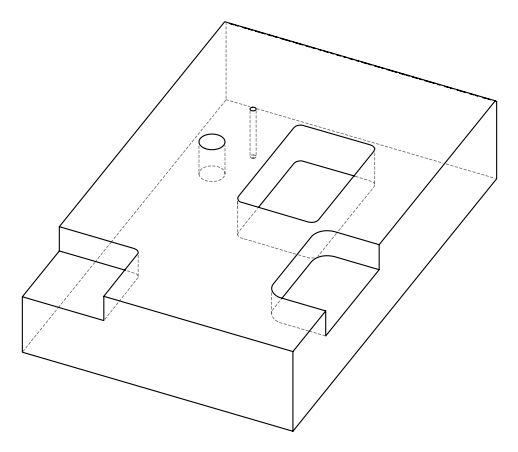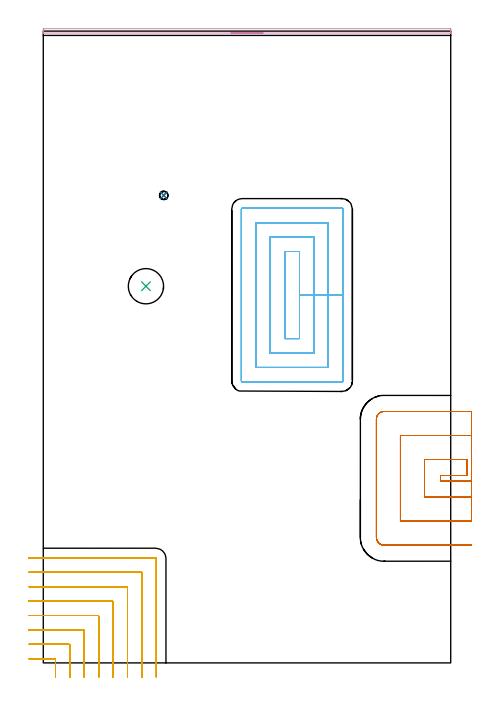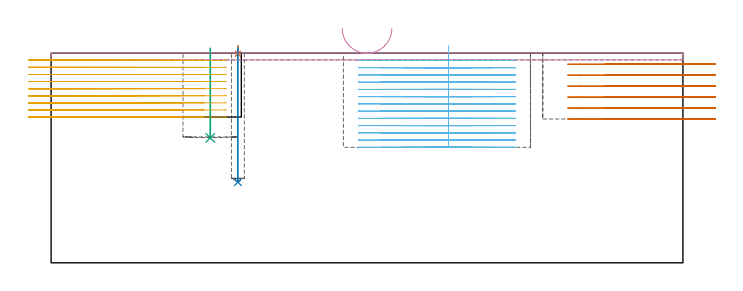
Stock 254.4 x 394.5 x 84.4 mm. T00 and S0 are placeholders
(PLAN: 7 operations, 5 tool changes, 52.2 min)
(1 SPOT_DRILL | STEP1POCKET | NXT0321_9005460120000 | 0.03 min | 1 mm3)
(2 DRILL_BLIND_HOLE_INTO_CENTER | STEP1POCKET | UGT0301_447 | 0.22 min | 1064 mm3)
(3 INDEXABLE_INSERT_DRILL_BLIND_HOLE_FROM_SOLID | STEP1POCKET_1 | NXT0302_015 | 0.15 min | 12849 mm3)
(4 AREA_MILL | FG_CHAMFER_SURFACE | UGT0205_001 | 2.19 min | 925 mm3)
(5 MILL_CORNER_NOTCH_RECTANGULAR | CORNER_NOTCH_RECTANGULAR | NXT0201_011 | Follow Part, ap 3, ae 75% | 14.78 min | 140726 mm3)
(6 MILL_RECTANGULAR_POCKET | POCKET_RECTANGULAR_STRAIGHT | NXT0201_011 | Follow Part, ap 3, ae 75% | 26.42 min | 342242 mm3)
(7 MILL_SLOT | SLOT_PARTIAL_RECTANGULAR | UGT0201_136 | Follow Part, ap 5, ae 75% | 8.44 min | 152239 mm3)
(TOOL NXT0321_9005460120000 | NC Spot Drill, 142deg, 12mm, Carbide, Uncoated | D12 PA142 FL30 Z2)
(TOOL UGT0301_447 | Carbide Drill 5.2 mm | D5.2 PA118 FL52 Z2)
(TOOL NXT0302_015 | Index. Insert Drill 22mm [880-D2200L25-03] | D22 PA176 FL66 Z2)
(TOOL UGT0205_001 | Chamfer Mill 20 x 3 x 45 deg. | D20 FL50 Z2)
(TOOL NXT0201_011 | ENDMILL 12mm [2P460-1200-NA 1630] | D12 FL38 Z6)
(TOOL UGT0201_136 | Carbide End Mill 20.0 | D20 FL30 Z4)
(OP 1 SPOT_DRILL)
G17 G21 G94 G90
T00 M6
G54
G17 G0 G90 X75.2 Y291.9 S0 M3
G43 Z94.4 H0
G94 G81 G98 Z84.176 F250. R87.4
G80
M5
M2
(OP 2 DRILL_BLIND_HOLE_INTO_CENTER)
G17 G21 G94 G90
T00 M6
G54
G17 G0 G90 X75.2 Y291.9 S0 M3
G43 Z94.4 H0
G94 G81 G98 Z32.5 F250. R86.4
G80
M5
M2
(OP 3 INDEXABLE_INSERT_DRILL_BLIND_HOLE_FROM_SOLID)
G17 G21 G94 G90
T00 M6
G54
G17 G0 G90 X64.1 Y235.2 S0 M3
G43 Z94.4 H1
G94 G81 G98 Z50.3 F250. R86.4
G80
M5
M2
(OP 4 AREA_MILL)
G17 G21 G94 G90
T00 M6
G54
G17 G0 G90 X137.2 Y393.3 S1061 M3
G43 Z94.4 H0
G94 G1 X137.162 Z93.528 F250.
X137.048 Z92.663
X136.859 Z91.812
X136.597 Z90.98
X136.263 Z90.174
X135.86 Z89.4
X135.392 Z88.664
X134.86 Z87.972
X134.271 Z87.329
X133.628 Z86.739
X132.936 Z86.208
X132.2 Z85.74
X131.426 Z85.337
X130.62 Z85.003
X129.788 Z84.741
X128.936 Z84.552
X128.072 Z84.438
X127.2 Z84.4
X0.148
X0.008 Y393.302 Z84.388
X0. Y393.309 Z84.382
Y393.609 Z84.09
Y394.065 Z83.634
Y394.65 Z83.045
Y395.825 Z81.872
X0.002 Y395.991 Z81.705
X0.148 Y396. Z81.7
X254.043
X254.252 Y395.997 Z81.703
X254.398 Y395.991 Z81.706
X254.4 Y395.825 Z81.872
Y394.65 Z83.045
Y394.065 Z83.634
Y393.61 Z84.089
Y393.309 Z84.382
X254.392 Y393.302 Z84.388
X254.252 Y393.3 Z84.4
X127.2
X126.328 Z84.438
X125.464 Z84.552
X124.612 Z84.741
X123.78 Z85.003
X122.974 Z85.337
X122.2 Z85.74
X121.464 Z86.208
X120.772 Z86.739
X120.129 Z87.329
X119.54 Z87.972
X119.008 Z88.664
X118.54 Z89.4
X118.137 Z90.174
X117.803 Z90.98
X117.541 Z91.812
X117.352 Z92.663
X117.238 Z93.528
X117.2 Z94.4
M5
M2
(OP 5 MILL_CORNER_NOTCH_RECTANGULAR)
G17 G21 G94 G90
T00 M6
G54
G17 G0 G90 X7.6 Y-9. S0 M3
G43 Z94.4 H1
Z81.544
G94 G1 Y-6. F250.
Y2.005 F500.
G3 X7.005 Y2.6 R0.6
G1 X-6.
X-9. F250.
G0 Z94.4
X16.6 Y-9.
Z81.544
G1 Y-6.
Y11.005 F500.
G3 X16.005 Y11.6 R0.6
G1 X-6.
X-9. F250.
G0 Z94.4
X25.6 Y-9.
Z81.544
G1 Y-6.
Y20.004 F500.
G3 X25.004 Y20.6 R0.6
G1 X-6.
X-9. F250.
G0 Z94.4
X34.6 Y-9.
Z81.544
G1 Y-6.
Y29.004 F500.
G3 X34.004 Y29.6 R0.6
G1 X-6.
X-9. F250.
G0 Z94.4
X43.6 Y-9.
Z81.544
G1 Y-6.
Y38.004 F500.
G3 X43.004 Y38.6 R0.6
G1 X-6.
X-9. F250.
G0 Z94.4
X52.6 Y-9.
Z81.544
G1 Y-6.
Y47.004 F500.
G3 X52.004 Y47.6 R0.6
G1 X-6.
X-9. F250.
G0 Z94.4
X61.6 Y-9.
Z81.544
G1 Y-6.
Y56.004 F500.
G3 X61.004 Y56.6 R0.6
G1 X-6.
X-9. F250.
G0 Z94.4
X70.6 Y-9.
Z81.544
G1 Y-6.
Y65.004 F500.
G3 X70.004 Y65.6 R0.6
G1 X-6.
X-9. F250.
G0 Z94.4
X7.6 Y-9.
Z78.689
G1 Y-6.
Y2.005 F500.
G3 X7.005 Y2.6 R0.6
G1 X-6.
X-9. F250.
G0 Z94.4
X16.6 Y-9.
Z78.689
G1 Y-6.
Y11.005 F500.
G3 X16.005 Y11.6 R0.6
G1 X-6.
X-9. F250.
G0 Z94.4
X25.6 Y-9.
Z78.689
G1 Y-6.
Y20.004 F500.
G3 X25.004 Y20.6 R0.6
G1 X-6.
X-9. F250.
G0 Z94.4
X34.6 Y-9.
Z78.689
G1 Y-6.
Y29.004 F500.
G3 X34.004 Y29.6 R0.6
G1 X-6.
X-9. F250.
G0 Z94.4
X43.6 Y-9.
Z78.689
G1 Y-6.
Y38.004 F500.
G3 X43.004 Y38.6 R0.6
G1 X-6.
X-9. F250.
G0 Z94.4
X52.6 Y-9.
Z78.689
G1 Y-6.
Y47.004 F500.
G3 X52.004 Y47.6 R0.6
G1 X-6.
X-9. F250.
G0 Z94.4
X61.6 Y-9.
Z78.689
G1 Y-6.
Y56.004 F500.
G3 X61.004 Y56.6 R0.6
G1 X-6.
X-9. F250.
G0 Z94.4
X70.6 Y-9.
Z78.689
G1 Y-6.
Y65.004 F500.
G3 X70.004 Y65.6 R0.6
G1 X-6.
X-9. F250.
G0 Z94.4
X7.6 Y-9.
Z75.833
G1 Y-6.
Y2.005 F500.
G3 X7.005 Y2.6 R0.6
G1 X-6.
X-9. F250.
G0 Z94.4
X16.6 Y-9.
Z75.833
G1 Y-6.
Y11.005 F500.
G3 X16.005 Y11.6 R0.6
G1 X-6.
X-9. F250.
G0 Z94.4
X25.6 Y-9.
Z75.833
G1 Y-6.
Y20.004 F500.
G3 X25.004 Y20.6 R0.6
G1 X-6.
X-9. F250.
G0 Z94.4
X34.6 Y-9.
Z75.833
G1 Y-6.
Y29.004 F500.
G3 X34.004 Y29.6 R0.6
G1 X-6.
X-9. F250.
G0 Z94.4
X43.6 Y-9.
Z75.833
G1 Y-6.
Y38.004 F500.
G3 X43.004 Y38.6 R0.6
G1 X-6.
X-9. F250.
G0 Z94.4
X52.6 Y-9.
Z75.833
G1 Y-6.
Y47.004 F500.
G3 X52.004 Y47.6 R0.6
G1 X-6.
X-9. F250.
G0 Z94.4
X61.6 Y-9.
Z75.833
G1 Y-6.
Y56.004 F500.
G3 X61.004 Y56.6 R0.6
G1 X-6.
X-9. F250.
G0 Z94.4
X70.6 Y-9.
Z75.833
G1 Y-6.
Y65.004 F500.
G3 X70.004 Y65.6 R0.6
G1 X-6.
X-9. F250.
G0 Z94.4
X7.6 Y-9.
Z72.978
G1 Y-6.
Y2.005 F500.
G3 X7.005 Y2.6 R0.6
G1 X-6.
X-9. F250.
G0 Z94.4
X16.6 Y-9.
Z72.978
G1 Y-6.
Y11.005 F500.
G3 X16.005 Y11.6 R0.6
G1 X-6.
X-9. F250.
G0 Z94.4
X25.6 Y-9.
Z72.978
G1 Y-6.
Y20.004 F500.
G3 X25.004 Y20.6 R0.6
G1 X-6.
X-9. F250.
G0 Z94.4
X34.6 Y-9.
Z72.978
G1 Y-6.
Y29.004 F500.
G3 X34.004 Y29.6 R0.6
G1 X-6.
X-9. F250.
G0 Z94.4
X43.6 Y-9.
Z72.978
G1 Y-6.
Y38.004 F500.
G3 X43.004 Y38.6 R0.6
G1 X-6.
X-9. F250.
G0 Z94.4
X52.6 Y-9.
Z72.978
G1 Y-6.
Y47.004 F500.
G3 X52.004 Y47.6 R0.6
G1 X-6.
X-9. F250.
G0 Z94.4
X61.6 Y-9.
Z72.978
G1 Y-6.
Y56.004 F500.
G3 X61.004 Y56.6 R0.6
G1 X-6.
X-9. F250.
G0 Z94.4
X70.6 Y-9.
Z72.978
G1 Y-6.
Y65.004 F500.
G3 X70.004 Y65.6 R0.6
G1 X-6.
X-9. F250.
G0 Z94.4
X7.6 Y-9.
Z70.122
G1 Y-6.
Y2.005 F500.
G3 X7.005 Y2.6 R0.6
G1 X-6.
X-9. F250.
G0 Z94.4
X16.6 Y-9.
Z70.122
G1 Y-6.
Y11.005 F500.
G3 X16.005 Y11.6 R0.6
G1 X-6.
X-9. F250.
G0 Z94.4
X25.6 Y-9.
Z70.122
G1 Y-6.
Y20.004 F500.
G3 X25.004 Y20.6 R0.6
G1 X-6.
X-9. F250.
G0 Z94.4
X34.6 Y-9.
Z70.122
G1 Y-6.
Y29.004 F500.
G3 X34.004 Y29.6 R0.6
G1 X-6.
X-9. F250.
G0 Z94.4
X43.6 Y-9.
Z70.122
G1 Y-6.
Y38.004 F500.
G3 X43.004 Y38.6 R0.6
G1 X-6.
X-9. F250.
G0 Z94.4
X52.6 Y-9.
Z70.122
G1 Y-6.
Y47.004 F500.
G3 X52.004 Y47.6 R0.6
G1 X-6.
X-9. F250.
G0 Z94.4
X61.6 Y-9.
Z70.122
G1 Y-6.
Y56.004 F500.
G3 X61.004 Y56.6 R0.6
G1 X-6.
X-9. F250.
G0 Z94.4
X70.6 Y-9.
Z70.122
G1 Y-6.
Y65.004 F500.
G3 X70.004 Y65.6 R0.6
G1 X-6.
X-9. F250.
G0 Z94.4
X7.6 Y-9.
Z67.267
G1 Y-6.
Y2.005 F500.
G3 X7.005 Y2.6 R0.6
G1 X-6.
X-9. F250.
G0 Z94.4
X16.6 Y-9.
Z67.267
G1 Y-6.
Y11.005 F500.
G3 X16.005 Y11.6 R0.6
G1 X-6.
X-9. F250.
G0 Z94.4
X25.6 Y-9.
Z67.267
G1 Y-6.
Y20.004 F500.
G3 X25.004 Y20.6 R0.6
G1 X-6.
X-9. F250.
G0 Z94.4
X34.6 Y-9.
Z67.267
G1 Y-6.
Y29.004 F500.
G3 X34.004 Y29.6 R0.6
G1 X-6.
X-9. F250.
G0 Z94.4
X43.6 Y-9.
Z67.267
G1 Y-6.
Y38.004 F500.
G3 X43.004 Y38.6 R0.6
G1 X-6.
X-9. F250.
G0 Z94.4
X52.6 Y-9.
Z67.267
G1 Y-6.
Y47.004 F500.
G3 X52.004 Y47.6 R0.6
G1 X-6.
X-9. F250.
G0 Z94.4
X61.6 Y-9.
Z67.267
G1 Y-6.
Y56.004 F500.
G3 X61.004 Y56.6 R0.6
G1 X-6.
X-9. F250.
G0 Z94.4
X70.6 Y-9.
Z67.267
G1 Y-6.
Y65.004 F500.
G3 X70.004 Y65.6 R0.6
G1 X-6.
X-9. F250.
G0 Z94.4
X7.6 Y-9.
Z64.411
G1 Y-6.
Y2.005 F500.
G3 X7.005 Y2.6 R0.6
G1 X-6.
X-9. F250.
G0 Z94.4
X16.6 Y-9.
Z64.411
G1 Y-6.
Y11.005 F500.
G3 X16.005 Y11.6 R0.6
G1 X-6.
X-9. F250.
G0 Z94.4
X25.6 Y-9.
Z64.411
G1 Y-6.
Y20.004 F500.
G3 X25.004 Y20.6 R0.6
G1 X-6.
X-9. F250.
G0 Z94.4
X34.6 Y-9.
Z64.411
G1 Y-6.
Y29.004 F500.
G3 X34.004 Y29.6 R0.6
G1 X-6.
X-9. F250.
G0 Z94.4
X43.6 Y-9.
Z64.411
G1 Y-6.
Y38.004 F500.
G3 X43.004 Y38.6 R0.6
G1 X-6.
X-9. F250.
G0 Z94.4
X52.6 Y-9.
Z64.411
G1 Y-6.
Y47.004 F500.
G3 X52.004 Y47.6 R0.6
G1 X-6.
X-9. F250.
G0 Z94.4
X61.6 Y-9.
Z64.411
G1 Y-6.
Y56.004 F500.
G3 X61.004 Y56.6 R0.6
G1 X-6.
X-9. F250.
G0 Z94.4
X70.6 Y-9.
Z64.411
G1 Y-6.
Y65.004 F500.
G3 X70.004 Y65.6 R0.6
G1 X-6.
X-9. F250.
G0 Z94.4
X7.6 Y-9.
Z61.556
G1 Y-6.
Y2.005 F500.
G3 X7.005 Y2.6 R0.6
G1 X-6.
X-9. F250.
G0 Z94.4
X16.6 Y-9.
Z61.556
G1 Y-6.
Y11.005 F500.
G3 X16.005 Y11.6 R0.6
G1 X-6.
X-9. F250.
G0 Z94.4
X25.6 Y-9.
Z61.556
G1 Y-6.
Y20.004 F500.
G3 X25.004 Y20.6 R0.6
G1 X-6.
X-9. F250.
G0 Z94.4
X34.6 Y-9.
Z61.556
G1 Y-6.
Y29.004 F500.
G3 X34.004 Y29.6 R0.6
G1 X-6.
X-9. F250.
G0 Z94.4
X43.6 Y-9.
Z61.556
G1 Y-6.
Y38.004 F500.
G3 X43.004 Y38.6 R0.6
G1 X-6.
X-9. F250.
G0 Z94.4
X52.6 Y-9.
Z61.556
G1 Y-6.
Y47.004 F500.
G3 X52.004 Y47.6 R0.6
G1 X-6.
X-9. F250.
G0 Z94.4
X61.6 Y-9.
Z61.556
G1 Y-6.
Y56.004 F500.
G3 X61.004 Y56.6 R0.6
G1 X-6.
X-9. F250.
G0 Z94.4
X70.6 Y-9.
Z61.556
G1 Y-6.
Y65.004 F500.
G3 X70.004 Y65.6 R0.6
G1 X-6.
X-9. F250.
G0 Z94.4
X7.6 Y-9.
Z58.7
G1 Y-6.
Y2.005 F500.
G3 X7.005 Y2.6 R0.6
G1 X-6.
X-9. F250.
G0 Z94.4
X16.6 Y-9.
Z58.7
G1 Y-6.
Y11.005 F500.
G3 X16.005 Y11.6 R0.6
G1 X-6.
X-9. F250.
G0 Z94.4
X25.6 Y-9.
Z58.7
G1 Y-6.
Y20.004 F500.
G3 X25.004 Y20.6 R0.6
G1 X-6.
X-9. F250.
G0 Z94.4
X34.6 Y-9.
Z58.7
G1 Y-6.
Y29.004 F500.
G3 X34.004 Y29.6 R0.6
G1 X-6.
X-9. F250.
G0 Z94.4
X43.6 Y-9.
Z58.7
G1 Y-6.
Y38.004 F500.
G3 X43.004 Y38.6 R0.6
G1 X-6.
X-9. F250.
G0 Z94.4
X52.6 Y-9.
Z58.7
G1 Y-6.
Y47.004 F500.
G3 X52.004 Y47.6 R0.6
G1 X-6.
X-9. F250.
G0 Z94.4
X61.6 Y-9.
Z58.7
G1 Y-6.
Y56.004 F500.
G3 X61.004 Y56.6 R0.6
G1 X-6.
X-9. F250.
G0 Z94.4
X70.6 Y-9.
Z58.7
G1 Y-6.
Y65.004 F500.
G3 X70.004 Y65.6 R0.6
G1 X-6.
X-9. F250.
G0 Z94.4
M5
M2
(OP 6 MILL_RECTANGULAR_POCKET)
G17 G21 G94 G90
T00 M6
G54
G17 G0 G90 X160. Y207.624 S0 M3
G43 Z94.4 H1
Z87.4
G94 G1 Y229.7 Z81.485 F250.
Y256.9 F500.
X150.7
Y202.5
X160.
Y229.7
X169.
Y265.9
X141.7
Y193.5
X169.
Y229.7
X178.
Y274.9
X132.7
Y184.5
X178.
Y229.7
X187.
Y283.3
G3 X186.4 Y283.9 R0.6
G1 X124.3
G3 X123.7 Y283.3 R0.6
G1 Y176.1
G3 X124.3 Y175.5 R0.6
G1 X186.4
G3 X187. Y176.1 R0.6
G1 Y229.7
Y230.7
G0 X160. Y207.624 Z84.485
G1 Y229.7 Z78.569 F250.
Y256.9 F500.
X150.7
Y202.5
X160.
Y229.7
X169.
Y265.9
X141.7
Y193.5
X169.
Y229.7
X178.
Y274.9
X132.7
Y184.5
X178.
Y229.7
X187.
Y283.3
G3 X186.4 Y283.9 R0.6
G1 X124.3
G3 X123.7 Y283.3 R0.6
G1 Y176.1
G3 X124.3 Y175.5 R0.6
G1 X186.4
G3 X187. Y176.1 R0.6
G1 Y229.7
Y230.7
G0 X160. Y207.624 Z81.569
G1 Y229.7 Z75.654 F250.
Y256.9 F500.
X150.7
Y202.5
X160.
Y229.7
X169.
Y265.9
X141.7
Y193.5
X169.
Y229.7
X178.
Y274.9
X132.7
Y184.5
X178.
Y229.7
X187.
Y283.3
G3 X186.4 Y283.9 R0.6
G1 X124.3
G3 X123.7 Y283.3 R0.6
G1 Y176.1
G3 X124.3 Y175.5 R0.6
G1 X186.4
G3 X187. Y176.1 R0.6
G1 Y229.7
Y230.7
G0 X160. Y207.624 Z78.654
G1 Y229.7 Z72.738 F250.
Y256.9 F500.
X150.7
Y202.5
X160.
Y229.7
X169.
Y265.9
X141.7
Y193.5
X169.
Y229.7
X178.
Y274.9
X132.7
Y184.5
X178.
Y229.7
X187.
Y283.3
G3 X186.4 Y283.9 R0.6
G1 X124.3
G3 X123.7 Y283.3 R0.6
G1 Y176.1
G3 X124.3 Y175.5 R0.6
G1 X186.4
G3 X187. Y176.1 R0.6
G1 Y229.7
Y230.7
G0 X160. Y207.624 Z75.738
G1 Y229.7 Z69.823 F250.
Y256.9 F500.
X150.7
Y202.5
X160.
Y229.7
X169.
Y265.9
X141.7
Y193.5
X169.
Y229.7
X178.
Y274.9
X132.7
Y184.5
X178.
Y229.7
X187.
Y283.3
G3 X186.4 Y283.9 R0.6
G1 X124.3
G3 X123.7 Y283.3 R0.6
G1 Y176.1
G3 X124.3 Y175.5 R0.6
G1 X186.4
G3 X187. Y176.1 R0.6
G1 Y229.7
Y230.7
G0 X160. Y207.624 Z72.823
G1 Y229.7 Z66.908 F250.
Y256.9 F500.
X150.7
Y202.5
X160.
Y229.7
X169.
Y265.9
X141.7
Y193.5
X169.
Y229.7
X178.
Y274.9
X132.7
Y184.5
X178.
Y229.7
X187.
Y283.3
G3 X186.4 Y283.9 R0.6
G1 X124.3
G3 X123.7 Y283.3 R0.6
G1 Y176.1
G3 X124.3 Y175.5 R0.6
G1 X186.4
G3 X187. Y176.1 R0.6
G1 Y229.7
Y230.7
G0 X160. Y207.624 Z69.908
G1 Y229.7 Z63.992 F250.
Y256.9 F500.
X150.7
Y202.5
X160.
Y229.7
X169.
Y265.9
X141.7
Y193.5
X169.
Y229.7
X178.
Y274.9
X132.7
Y184.5
X178.
Y229.7
X187.
Y283.3
G3 X186.4 Y283.9 R0.6
G1 X124.3
G3 X123.7 Y283.3 R0.6
G1 Y176.1
G3 X124.3 Y175.5 R0.6
G1 X186.4
G3 X187. Y176.1 R0.6
G1 Y229.7
Y230.7
G0 X160. Y207.624 Z66.992
G1 Y229.7 Z61.077 F250.
Y256.9 F500.
X150.7
Y202.5
X160.
Y229.7
X169.
Y265.9
X141.7
Y193.5
X169.
Y229.7
X178.
Y274.9
X132.7
Y184.5
X178.
Y229.7
X187.
Y283.3
G3 X186.4 Y283.9 R0.6
G1 X124.3
G3 X123.7 Y283.3 R0.6
G1 Y176.1
G3 X124.3 Y175.5 R0.6
G1 X186.4
G3 X187. Y176.1 R0.6
G1 Y229.7
Y230.7
G0 X160. Y207.624 Z64.077
G1 Y229.7 Z58.162 F250.
Y256.9 F500.
X150.7
Y202.5
X160.
Y229.7
X169.
Y265.9
X141.7
Y193.5
X169.
Y229.7
X178.
Y274.9
X132.7
Y184.5
X178.
Y229.7
X187.
Y283.3
G3 X186.4 Y283.9 R0.6
G1 X124.3
G3 X123.7 Y283.3 R0.6
G1 Y176.1
G3 X124.3 Y175.5 R0.6
G1 X186.4
G3 X187. Y176.1 R0.6
G1 Y229.7
Y230.7
G0 X160. Y207.624 Z61.162
G1 Y229.7 Z55.246 F250.
Y256.9 F500.
X150.7
Y202.5
X160.
Y229.7
X169.
Y265.9
X141.7
Y193.5
X169.
Y229.7
X178.
Y274.9
X132.7
Y184.5
X178.
Y229.7
X187.
Y283.3
G3 X186.4 Y283.9 R0.6
G1 X124.3
G3 X123.7 Y283.3 R0.6
G1 Y176.1
G3 X124.3 Y175.5 R0.6
G1 X186.4
G3 X187. Y176.1 R0.6
G1 Y229.7
Y230.7
G0 X160. Y207.624 Z58.246
G1 Y229.7 Z52.331 F250.
Y256.9 F500.
X150.7
Y202.5
X160.
Y229.7
X169.
Y265.9
X141.7
Y193.5
X169.
Y229.7
X178.
Y274.9
X132.7
Y184.5
X178.
Y229.7
X187.
Y283.3
G3 X186.4 Y283.9 R0.6
G1 X124.3
G3 X123.7 Y283.3 R0.6
G1 Y176.1
G3 X124.3 Y175.5 R0.6
G1 X186.4
G3 X187. Y176.1 R0.6
G1 Y229.7
Y230.7
G0 X160. Y207.624 Z55.331
G1 Y229.7 Z49.415 F250.
Y256.9 F500.
X150.7
Y202.5
X160.
Y229.7
X169.
Y265.9
X141.7
Y193.5
X169.
Y229.7
X178.
Y274.9
X132.7
Y184.5
X178.
Y229.7
X187.
Y283.3
G3 X186.4 Y283.9 R0.6
G1 X124.3
G3 X123.7 Y283.3 R0.6
G1 Y176.1
G3 X124.3 Y175.5 R0.6
G1 X186.4
G3 X187. Y176.1 R0.6
G1 Y229.7
Y230.7
G0 X160. Y207.624 Z52.415
G1 Y229.7 Z46.5 F250.
Y256.9 F500.
X150.7
Y202.5
X160.
Y229.7
X169.
Y265.9
X141.7
Y193.5
X169.
Y229.7
X178.
Y274.9
X132.7
Y184.5
X178.
Y229.7
X187.
Y283.3
G3 X186.4 Y283.9 R0.6
G1 X124.3
G3 X123.7 Y283.3 R0.6
G1 Y176.1
G3 X124.3 Y175.5 R0.6
G1 X186.4
G3 X187. Y176.1 R0.6
G1 Y229.7
Y230.7
G0 Z94.4
M5
M2
(OP 7 MILL_SLOT)
G17 G21 G94 G90
T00 M6
G54
G17 G0 G90 X267.4 Y113.5 S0 M3
G43 Z94.4 H0
Z79.983
G94 G1 X264.4 F250.
X248. F500.
Y117.
X264.4
Y127.
X238.
Y103.5
X264.4
X267.4 F250.
Y142.
X264.4
X223. F500.
Y88.5
X264.4
X267.4 F250.
Y157.
X264.4
X212.8 F500.
G3 X208. Y152.2 R4.8
G1 Y78.3
G3 X212.8 Y73.5 R4.8
G1 X264.4
X267.4 F250.
G0 Y113.5 Z75.567
G1 X264.4
X248. F500.
Y117.
X264.4
Y127.
X238.
Y103.5
X264.4
X267.4 F250.
Y142.
X264.4
X223. F500.
Y88.5
X264.4
X267.4 F250.
Y157.
X264.4
X212.8 F500.
G3 X208. Y152.2 R4.8
G1 Y78.3
G3 X212.8 Y73.5 R4.8
G1 X264.4
X267.4 F250.
G0 Y113.5 Z71.15
G1 X264.4
X248. F500.
Y117.
X264.4
Y127.
X238.
Y103.5
X264.4
X267.4 F250.
Y142.
X264.4
X223. F500.
Y88.5
X264.4
X267.4 F250.
Y157.
X264.4
X212.8 F500.
G3 X208. Y152.2 R4.8
G1 Y78.3
G3 X212.8 Y73.5 R4.8
G1 X264.4
X267.4 F250.
G0 Y113.5 Z66.733
G1 X264.4
X248. F500.
Y117.
X264.4
Y127.
X238.
Y103.5
X264.4
X267.4 F250.
Y142.
X264.4
X223. F500.
Y88.5
X264.4
X267.4 F250.
Y157.
X264.4
X212.8 F500.
G3 X208. Y152.2 R4.8
G1 Y78.3
G3 X212.8 Y73.5 R4.8
G1 X264.4
X267.4 F250.
G0 Y113.5 Z62.317
G1 X264.4
X248. F500.
Y117.
X264.4
Y127.
X238.
Y103.5
X264.4
X267.4 F250.
Y142.
X264.4
X223. F500.
Y88.5
X264.4
X267.4 F250.
Y157.
X264.4
X212.8 F500.
G3 X208. Y152.2 R4.8
G1 Y78.3
G3 X212.8 Y73.5 R4.8
G1 X264.4
X267.4 F250.
G0 Y113.5 Z57.9
G1 X264.4
X248. F500.
Y117.
X264.4
Y127.
X238.
Y103.5
X264.4
X267.4 F250.
Y142.
X264.4
X223. F500.
Y88.5
X264.4
X267.4 F250.
Y157.
X264.4
X212.8 F500.
G3 X208. Y152.2 R4.8
G1 Y78.3
G3 X212.8 Y73.5 R4.8
G1 X264.4
X267.4 F250.
G0 Z94.4
M5
M2
